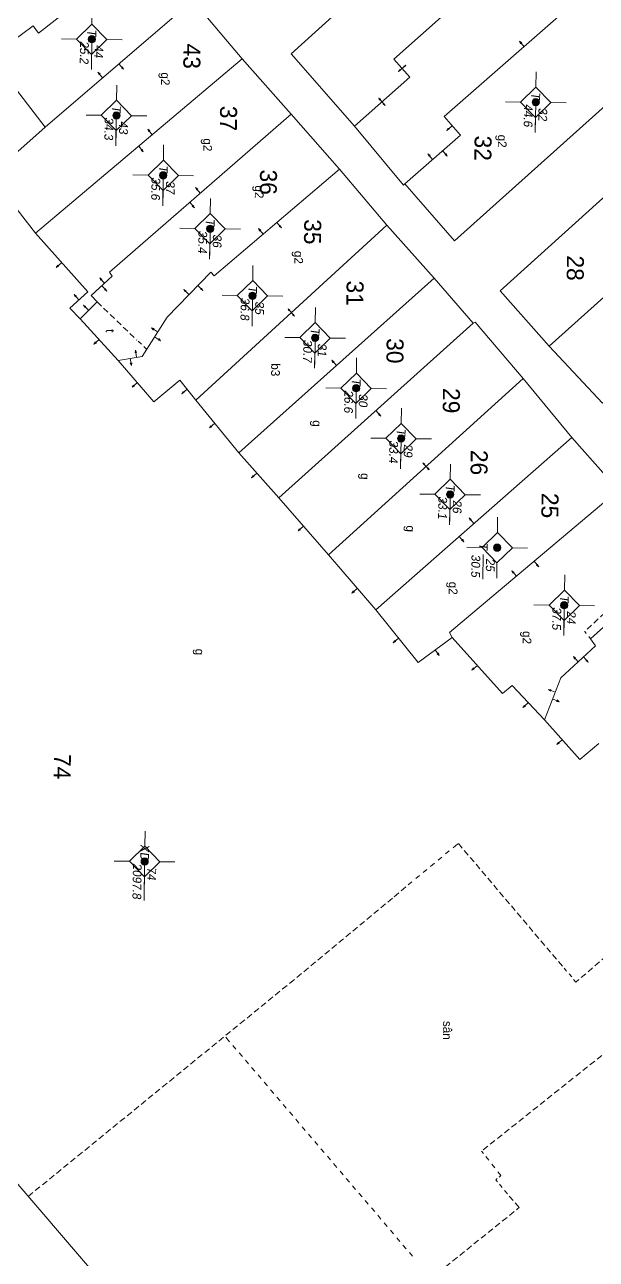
# Model space of a CAD drawing. Extents: x 601689 to 602595, y 1189742 to 1190763.
# Drawn here: x 602397.1 to 602420.6, y 1190238.5 to 1190289.4 of the extents above; entities that cross this region are included whole.
import ezdxf
from ezdxf.enums import TextEntityAlignment as Align

# ---------------------------------------------------------------- set-up
doc = ezdxf.new("R2010")
doc.units = 0
doc.header["$MEASUREMENT"] = 0
doc.linetypes.add('HIDDEN', pattern=[0.375, 0.25, -0.125])
for name, color, linetype in [('10', 250, 'Continuous'), ('11', 7, 'Continuous'), ('13', 7, 'Continuous'), ('14', 7, 'Continuous'), ('15', 7, 'Continuous'), ('16', 7, 'Continuous'), ('53', 7, 'Continuous')]:
    doc.layers.add(name, color=color, linetype=linetype)
doc.layers.get('0').off()
doc.styles.add('TXT', font='vnshx.shx')

# ---------------------------------------------------------------- blocks, each defined once
blk = doc.blocks.new('BDONG')
at = {"color": 7, "linetype": 'Continuous', "lineweight": 0}
for p, q in [((0, 0), (0, -1.508)), ((0, 0), (2.759, 0)), ((0.342, 0), (0.342, -1.508)), ((0.797, 0), (0.797, -1.508)), ((1.274, 0), (1.274, -1.508)), ((1.73, 0), (1.73, -1.508)), ((1.753, 0), (1.753, -1.508)), ((2.072, 0), (2.072, -1.508)), ((2.759, 0), (2.759, -1.508)), ((0, -0.308), (1.73, -0.308)), ((1.753, -0.308), (2.759, -0.308)), ((0, -0.458), (1.73, -0.458)), ((1.753, -0.458), (2.759, -0.458)), ((0, -0.608), (1.73, -0.608)), ((1.753, -0.608), (2.759, -0.608)), ((0, -0.758), (1.73, -0.758)), ((1.753, -0.758), (2.759, -0.758)), ((0, -0.908), (1.73, -0.908)), ((1.753, -0.908), (2.759, -0.908)), ((0, -1.058), (1.73, -1.058)), ((1.753, -1.058), (2.759, -1.058)), ((0, -1.208), (1.73, -1.208)), ((1.753, -1.208), (2.759, -1.208)), ((0, -1.358), (1.73, -1.358)), ((1.753, -1.358), (2.759, -1.358)), ((0, -1.508), (1.73, -1.508)), ((1.753, -1.508), (2.759, -1.508))]:
    blk.add_line(p, q, dxfattribs=at)
at = {"color": 7, "linetype": 'Continuous', "lineweight": 0, "style": 'TXT'}
blk.add_text('B%%182ng c%%184c th%%246a bi%%213n %%174%%233ng ', height=0.049998, rotation=360, dxfattribs=at).set_placement((0.008, 0.046))
for s, height, p in [('(D%%239ng cho ch%%216nh l%%253 bi%%213n %%174%%233ng)', 0.054, (1.743, 0.05)), ('s%%232 TT', 0.05, (0.21, -0.099)), ('s%%232 hi%%214u', 0.049998, (0.639, -0.104)), ('s%%232 hi%%214u th%%246a', 0.049998, (1.135, -0.103)), ('s%%232 hi%%214u th%%246a', 0.049998, (1.612, -0.107)), ('s%%232 TT', 0.05, (1.936, -0.114)), ('s%%232 hi%%214u th%%246a b%%225', 0.049998, (2.559, -0.108)), ('g%%232c c%%241a th%%246a', 0.049998, (1.137, -0.187)), ('Th%%246a b%%225', 0.049998, (1.956, -0.203)), ('(ch%%216 %%174%%184nh s%%232 m%%233t l%%199n)', 0.049998, (2.638, -0.204)), ('Th%%246a th%%170m', 0.049998, (0.227, -0.214)), ('Th%%246a th%%170m', 0.049998, (0.63, -0.213)), ('l%%169n c%%203n', 0.049998, (1.56, -0.224)), ('m%%237i th%%170m', 0.049998, (1.101, -0.282))]:
    blk.add_text(s, height=height, rotation=360, dxfattribs=at).set_placement(p, align=Align.CENTER)
blk = doc.blocks.new('BANG')
at = {"color": 7, "linetype": 'Continuous', "lineweight": 0, "xscale": 9.999585560760034, "yscale": 9.999585560760034, "rotation": 359.9999199552673}
blk.add_blockref('BDONG', (0, 0), dxfattribs=at)
blk = doc.blocks.new('Q')
at = {"color": 7, "linetype": 'Continuous', "lineweight": 0, "style": 'TXT'}
for s, height, p in [('%%167o v%%207 th%%184ng 10 n%%168m 2001 %%174%%213n th%%184ng 5 n%%168m 2002', 0.5, (0, 5.4)), ('Ki%%211m tra th%%184ng      n%%168m', 0.5, (21, 5.4)), ('C%%172 quan %%174o v%%207: X%%221 nghi%%214p PTCN Tr%%190c %%174%%222a - B%%182n %%174%%229 ', 0.5, (0, 4.4)), ('C%%172 quan ki%%211m tra: C%%171ng ty XNK v%%181 t%%173 v%%202n d%%222ch v%%244 %%167o %%174%%185c B%%182n %%174%%229', 0.499998, (21, 4.4))]:
    blk.add_text(s, height=height, dxfattribs=at).set_placement(p)
blk = doc.blocks.new('NH3R')
at = {"layer": '16', "color": 7, "linetype": 'Continuous', "lineweight": 0}
for p, q in [((0, 0), (0.297, -0.005)), ((0.297, -0.005), (0.186, 0.031)), ((0.297, -0.005), (0.189, -0.033))]:
    blk.add_line(p, q, dxfattribs=at)
blk = doc.blocks.new('NH3')
at = {"layer": '16', "color": 7, "linetype": 'Continuous', "lineweight": 0}
for p, q in [((-0.199, -0.002), (-0.113, 0.021)), ((0.197, -0.012), (0.107, 0.015)), ((-0.199, -0.002), (0.197, -0.012)), ((-0.199, -0.002), (-0.116, -0.035)), ((0.197, -0.012), (0.104, -0.027))]:
    blk.add_line(p, q, dxfattribs=at)
blk = doc.blocks.new('*M3304330433043304')
at = {"layer": '13', "color": 3, "linetype": 'Continuous', "lineweight": 0}
blk.add_line((602570.595, 1190084.287), (602571.615, 1190084.287), dxfattribs=at)
at = {"layer": '13', "color": 3, "linetype": 'Continuous', "lineweight": 0, "style": 'TXT', "oblique": 7.6055}
for s, p in [('24', (602570.745, 1190084.587)), ('37.5', (602570.595, 1190083.987))]:
    blk.add_text(s, height=0.36, dxfattribs=at).set_placement(p, align=Align.MIDDLE_LEFT)
blk.add_text('T', height=0.36, dxfattribs=at).set_placement((602570.398, 1190084.287), align=Align.MIDDLE_RIGHT)
blk = doc.blocks.new('*M3306330633063306')
at = {"layer": '13', "color": 3, "linetype": 'Continuous', "lineweight": 0}
blk.add_line((602549.909, 1190082.812), (602550.929, 1190082.812), dxfattribs=at)
at = {"layer": '13', "color": 3, "linetype": 'Continuous', "lineweight": 0, "style": 'TXT', "oblique": 7.6055}
for s, p in [('32', (602550.059, 1190083.112)), ('44.6', (602549.909, 1190082.512))]:
    blk.add_text(s, height=0.36, dxfattribs=at).set_placement(p, align=Align.MIDDLE_LEFT)
blk.add_text('T', height=0.36, dxfattribs=at).set_placement((602549.712, 1190082.812), align=Align.MIDDLE_RIGHT)
blk = doc.blocks.new('*M3307330733073307')
at = {"layer": '13', "color": 3, "linetype": 'Continuous', "lineweight": 0}
blk.add_line((602568.265, 1190081.491), (602569.285, 1190081.491), dxfattribs=at)
at = {"layer": '13', "color": 3, "linetype": 'Continuous', "lineweight": 0, "style": 'TXT', "oblique": 7.6055}
for s, p in [('25', (602568.415, 1190081.791)), ('30.5', (602568.265, 1190081.191))]:
    blk.add_text(s, height=0.36, dxfattribs=at).set_placement(p, align=Align.MIDDLE_LEFT)
blk.add_text('T', height=0.36, dxfattribs=at).set_placement((602568.068, 1190081.491), align=Align.MIDDLE_RIGHT)
blk = doc.blocks.new('*M3310331033103310')
at = {"layer": '13', "color": 3, "linetype": 'Continuous', "lineweight": 0}
blk.add_line((602566.103, 1190079.52), (602567.123, 1190079.52), dxfattribs=at)
at = {"layer": '13', "color": 3, "linetype": 'Continuous', "lineweight": 0, "style": 'TXT', "oblique": 7.6055}
blk.add_text('T', height=0.36, dxfattribs=at).set_placement((602565.906, 1190079.52), align=Align.MIDDLE_RIGHT)
for s, p in [('26', (602566.253, 1190079.82)), ('33.1', (602566.103, 1190079.22))]:
    blk.add_text(s, height=0.36, dxfattribs=at).set_placement(p, align=Align.MIDDLE_LEFT)
blk = doc.blocks.new('*M3312331233123312')
at = {"layer": '13', "color": 3, "linetype": 'Continuous', "lineweight": 0}
blk.add_line((602563.831, 1190077.467), (602564.851, 1190077.467), dxfattribs=at)
at = {"layer": '13', "color": 3, "linetype": 'Continuous', "lineweight": 0, "style": 'TXT', "oblique": 7.6055}
blk.add_text('T', height=0.36, dxfattribs=at).set_placement((602563.634, 1190077.467), align=Align.MIDDLE_RIGHT)
for s, p in [('29', (602563.981, 1190077.767)), ('33.4', (602563.831, 1190077.167))]:
    blk.add_text(s, height=0.36, dxfattribs=at).set_placement(p, align=Align.MIDDLE_LEFT)
blk = doc.blocks.new('*M3313331333133313')
at = {"layer": '13', "color": 3, "linetype": 'Continuous', "lineweight": 0}
blk.add_line((602561.789, 1190075.586), (602562.809, 1190075.586), dxfattribs=at)
at = {"layer": '13', "color": 3, "linetype": 'Continuous', "lineweight": 0, "style": 'TXT', "oblique": 7.6055}
blk.add_text('T', height=0.36, dxfattribs=at).set_placement((602561.592, 1190075.586), align=Align.MIDDLE_RIGHT)
for s, p in [('30', (602561.939, 1190075.886)), ('26.6', (602561.789, 1190075.286))]:
    blk.add_text(s, height=0.36, dxfattribs=at).set_placement(p, align=Align.MIDDLE_LEFT)
blk = doc.blocks.new('*M3317331733173317')
at = {"layer": '13', "color": 3, "linetype": 'Continuous', "lineweight": 0}
blk.add_line((602559.737, 1190073.865), (602560.757, 1190073.865), dxfattribs=at)
at = {"layer": '13', "color": 3, "linetype": 'Continuous', "lineweight": 0, "style": 'TXT', "oblique": 7.6055}
for s, p in [('31', (602559.887, 1190074.165)), ('30.7', (602559.737, 1190073.565))]:
    blk.add_text(s, height=0.36, dxfattribs=at).set_placement(p, align=Align.MIDDLE_LEFT)
blk.add_text('T', height=0.36, dxfattribs=at).set_placement((602559.54, 1190073.865), align=Align.MIDDLE_RIGHT)
blk = doc.blocks.new('*M3320332033203320')
at = {"layer": '13', "color": 3, "linetype": 'Continuous', "lineweight": 0}
blk.add_line((602558.042, 1190071.263), (602559.062, 1190071.263), dxfattribs=at)
at = {"layer": '13', "color": 3, "linetype": 'Continuous', "lineweight": 0, "style": 'TXT', "oblique": 7.6055}
for s, p in [('35', (602558.192, 1190071.563)), ('36.8', (602558.042, 1190070.963))]:
    blk.add_text(s, height=0.36, dxfattribs=at).set_placement(p, align=Align.MIDDLE_LEFT)
blk.add_text('T', height=0.36, dxfattribs=at).set_placement((602557.845, 1190071.263), align=Align.MIDDLE_RIGHT)
blk = doc.blocks.new('*M3321332133213321')
at = {"layer": '13', "color": 3, "linetype": 'Continuous', "lineweight": 0}
blk.add_line((602555.31, 1190069.477), (602556.33, 1190069.477), dxfattribs=at)
at = {"layer": '13', "color": 3, "linetype": 'Continuous', "lineweight": 0, "style": 'TXT', "oblique": 7.6055}
blk.add_text('T', height=0.36, dxfattribs=at).set_placement((602555.113, 1190069.477), align=Align.MIDDLE_RIGHT)
for s, p in [('36', (602555.46, 1190069.777)), ('35.4', (602555.31, 1190069.177))]:
    blk.add_text(s, height=0.36, dxfattribs=at).set_placement(p, align=Align.MIDDLE_LEFT)
blk = doc.blocks.new('*M3325332533253325')
at = {"layer": '13', "color": 3, "linetype": 'Continuous', "lineweight": 0}
blk.add_line((602553.141, 1190067.514), (602554.161, 1190067.514), dxfattribs=at)
at = {"layer": '13', "color": 3, "linetype": 'Continuous', "lineweight": 0, "style": 'TXT', "oblique": 7.6055}
for s, p in [('37', (602553.291, 1190067.814)), ('35.6', (602553.141, 1190067.214))]:
    blk.add_text(s, height=0.36, dxfattribs=at).set_placement(p, align=Align.MIDDLE_LEFT)
blk.add_text('T', height=0.36, dxfattribs=at).set_placement((602552.944, 1190067.514), align=Align.MIDDLE_RIGHT)
blk = doc.blocks.new('*M3327332733273327')
at = {"layer": '13', "color": 3, "linetype": 'Continuous', "lineweight": 0}
blk.add_line((602581.391, 1190067.159), (602582.921, 1190067.159), dxfattribs=at)
at = {"layer": '13', "color": 3, "linetype": 'Continuous', "lineweight": 0, "style": 'TXT', "oblique": 7.6055}
for s, p in [('74', (602581.541, 1190067.459)), ('2097.8', (602581.391, 1190066.859))]:
    blk.add_text(s, height=0.36, dxfattribs=at).set_placement(p, align=Align.MIDDLE_LEFT)
blk.add_text('XD', height=0.36, dxfattribs=at).set_placement((602581.272, 1190067.159), align=Align.MIDDLE_RIGHT)
blk = doc.blocks.new('*M3329332933293329')
at = {"layer": '13', "color": 3, "linetype": 'Continuous', "lineweight": 0}
blk.add_line((602550.704, 1190065.548), (602551.724, 1190065.548), dxfattribs=at)
at = {"layer": '13', "color": 3, "linetype": 'Continuous', "lineweight": 0, "style": 'TXT', "oblique": 7.6055}
for s, p in [('43', (602550.854, 1190065.848)), ('34.3', (602550.704, 1190065.248))]:
    blk.add_text(s, height=0.36, dxfattribs=at).set_placement(p, align=Align.MIDDLE_LEFT)
blk.add_text('T', height=0.36, dxfattribs=at).set_placement((602550.507, 1190065.548), align=Align.MIDDLE_RIGHT)
blk = doc.blocks.new('*M3331333133313331')
at = {"layer": '13', "color": 3, "linetype": 'Continuous', "lineweight": 0}
blk.add_line((602547.582, 1190064.49), (602548.602, 1190064.49), dxfattribs=at)
at = {"layer": '13', "color": 3, "linetype": 'Continuous', "lineweight": 0, "style": 'TXT', "oblique": 7.6055}
for s, p in [('44', (602547.732, 1190064.79)), ('25.2', (602547.582, 1190064.19))]:
    blk.add_text(s, height=0.36, dxfattribs=at).set_placement(p, align=Align.MIDDLE_LEFT)
blk.add_text('T', height=0.36, dxfattribs=at).set_placement((602547.385, 1190064.49), align=Align.MIDDLE_RIGHT)
blk = doc.blocks.new('CENTRD')
at = {"layer": '11', "linetype": 'Continuous', "lineweight": 0}
h = blk.add_hatch(color=2, dxfattribs=at)
edge = h.paths.add_edge_path()
edge.add_arc((0, 0), 0.15, 0, 360)
at = {"layer": '11', "color": 2, "linetype": 'Continuous', "lineweight": 0}
for p, q in [((0, 1.25), (0, 0.625)), ((0, 0.625), (-0.625, 0)), ((0.625, 0), (0, 0.625)), ((-0.625, 0), (-1.25, 0)), ((-0.625, 0), (0, -0.625)), ((0, -0.625), (0.625, 0)), ((1.25, 0), (0.625, 0)), ((0, -0.625), (0, -1.25))]:
    blk.add_line(p, q, dxfattribs=at)
blk.add_circle((0, 0), 0.15, dxfattribs=at)

msp = doc.modelspace()

# ---------------------------------------------------------------- linework, layer by layer
at = {"layer": '10', "color": 7, "linetype": 'Continuous', "lineweight": 0}
for p, q in [((602404.006, 1190290.36), (602397.913, 1190285.143)), ((602404.006, 1190290.36), (602406.033, 1190287.951)), ((602406.033, 1190287.951), (602397.514, 1190280.778)), ((602406.033, 1190287.951), (602408.051, 1190285.674)), ((602431.631, 1190287.731), (602418.672, 1190276.128)), ((602408.051, 1190285.674), (602410.04, 1190283.407)), ((602410.04, 1190283.407), (602411.989, 1190281.109)), ((602404.13, 1190273.906), (602411.989, 1190281.109)), ((602411.989, 1190281.109), (602413.94, 1190278.923)), ((602413.94, 1190278.923), (602405.9, 1190271.732)), ((602413.94, 1190278.923), (602415.554, 1190277.07)), ((602400.932, 1190275.541), (602399.366, 1190277.252)), ((602407.545, 1190269.879), (602415.554, 1190277.07)), ((602417.613, 1190274.802), (602409.583, 1190267.542)), ((602417.613, 1190274.802), (602419.61, 1190272.374)), ((602404.13, 1190273.906), (602405.9, 1190271.732)), ((602411.532, 1190265.275), (602419.61, 1190272.374)), ((602419.61, 1190272.374), (602421.54, 1190270.198)), ((602405.9, 1190271.732), (602407.545, 1190269.879)), ((602407.545, 1190269.879), (602409.583, 1190267.542)), ((602409.583, 1190267.542), (602411.532, 1190265.275)), ((602413.698, 1190221.953), (602393.981, 1190244.895))]:
    msp.add_line(p, q, dxfattribs=at)
for points in [[(602410.655, 1190285.188), (602408.045, 1190288.154), (602419.255, 1190298.28), (602422.223, 1190301.061), (602424.452, 1190298.79)], [(602424.452, 1190298.79), (602422.892, 1190297.37), (602412.282, 1190287.946), (602412.943, 1190287.197), (602410.655, 1190285.188)], [(602402.256, 1190292.624), (602397.646, 1190289.016), (602397.421, 1190289.309), (602396.946, 1190288.956)], [(602420.93, 1190291.337), (602414.36, 1190285.577), (602415.02, 1190284.818), (602412.733, 1190282.809)], [(602431.631, 1190287.731), (602429.492, 1190289.98), (602416.662, 1190278.405), (602418.672, 1190276.128)], [(602396.946, 1190288.956), (602395.683, 1190288.034), (602397.913, 1190285.143)], [(602423.498, 1190288.272), (602414.78, 1190280.461), (602412.733, 1190282.809)], [(602408.051, 1190285.674), (602400.562, 1190279.176), (602400.679, 1190279.004), (602399.819, 1190278.206), (602400.055, 1190277.953), (602399.366, 1190277.252)], [(602397.913, 1190285.143), (602395.666, 1190283.153), (602397.514, 1190280.778)], [(602412.733, 1190282.809), (602412.682, 1190282.76), (602410.655, 1190285.188)], [(602410.04, 1190283.407), (602404.88, 1190279.027), (602404.742, 1190279.179), (602402.937, 1190277.323), (602401.915, 1190275.708), (602400.932, 1190275.541)], [(602397.514, 1190280.778), (602399.681, 1190278.358), (602398.931, 1190277.698), (602399.366, 1190277.252)], [(602415.554, 1190277.07), (602415.624, 1190277.11), (602417.613, 1190274.802)], [(602421.406, 1190274.27), (602420.869, 1190273.777), (602418.672, 1190276.128)], [(602400.932, 1190275.541), (602402.399, 1190273.841), (602403.472, 1190274.726), (602404.13, 1190273.906)], [(602421.54, 1190270.198), (602414.579, 1190264.343), (602414.677, 1190264.141)], [(602424.031, 1190267.364), (602420.376, 1190264.083), (602420.592, 1190263.79), (602419.154, 1190262.48), (602418.48, 1190260.74)], [(602411.532, 1190265.275), (602413.282, 1190263.11), (602414.677, 1190264.141)], [(602414.677, 1190264.141), (602416.755, 1190261.833), (602417.15, 1190262.158), (602418.48, 1190260.74)], [(602418.48, 1190260.74), (602419.948, 1190259.119), (602420.727, 1190259.769)]]:
    msp.add_lwpolyline(points, dxfattribs=at)
at = {"layer": '14', "color": 6, "linetype": 'HIDDEN', "lineweight": 0}
for p, q in [((602400.055, 1190277.953), (602401.693, 1190276.38)), ((602401.753, 1190276.329), (602401.881, 1190276.208)), ((602401.981, 1190276.117), (602402.099, 1190276.005)), ((602423.726, 1190267.708), (602420.15, 1190264.387)), ((602420.15, 1190264.387), (602420.209, 1190264.306)), ((602420.307, 1190264.175), (602420.376, 1190264.083)), ((602414.718, 1190255.481), (602414.94, 1190255.658)), ((602414.94, 1190255.658), (602419.231, 1190250.599)), ((602414.101, 1190254.969), (602414.263, 1190255.097)), ((602414.415, 1190255.225), (602414.566, 1190255.353)), ((602413.484, 1190254.468), (602413.635, 1190254.585)), ((602413.797, 1190254.713), (602413.949, 1190254.841)), ((602412.867, 1190253.956), (602413.019, 1190254.084)), ((602413.181, 1190254.212), (602413.333, 1190254.34)), ((602425.005, 1190254.469), (602419.783, 1190249.951)), ((602412.3, 1190253.464), (602412.867, 1190253.956)), ((602407.991, 1190249.903), (602412.3, 1190253.464)), ((602427.888, 1190252.54), (602415.897, 1190242.994)), ((602419.3, 1190250.528), (602419.398, 1190250.406)), ((602419.506, 1190250.285), (602419.606, 1190250.163)), ((602419.684, 1190250.062), (602419.783, 1190249.951)), ((602397.22, 1190241.13), (602407.991, 1190249.903)), ((602405.517, 1190247.496), (602405.321, 1190247.729)), ((602405.774, 1190247.193), (602405.646, 1190247.345)), ((602406.04, 1190246.889), (602405.912, 1190247.041)), ((602406.295, 1190246.586), (602406.168, 1190246.738)), ((602406.551, 1190246.282), (602406.423, 1190246.434)), ((602406.818, 1190245.978), (602406.69, 1190246.13)), ((602407.073, 1190245.675), (602406.945, 1190245.827)), ((602407.339, 1190245.372), (602407.201, 1190245.523)), ((602407.594, 1190245.068), (602407.467, 1190245.22)), ((602407.851, 1190244.764), (602407.722, 1190244.916)), ((602408.117, 1190244.46), (602407.989, 1190244.612)), ((602408.372, 1190244.147), (602408.244, 1190244.309)), ((602408.628, 1190243.844), (602408.5, 1190243.996)), ((602408.893, 1190243.54), (602408.766, 1190243.692)), ((602409.15, 1190243.236), (602409.022, 1190243.388)), ((602409.416, 1190242.932), (602409.278, 1190243.084)), ((602415.976, 1190242.893), (602415.897, 1190242.994)), ((602409.671, 1190242.63), (602409.543, 1190242.781)), ((602409.927, 1190242.326), (602409.799, 1190242.478)), ((602416.192, 1190242.62), (602416.074, 1190242.772)), ((602416.447, 1190242.306), (602416.319, 1190242.458)), ((602410.193, 1190242.022), (602410.066, 1190242.174)), ((602410.449, 1190241.718), (602410.321, 1190241.87)), ((602416.48, 1190241.806), (602416.541, 1190241.865)), ((602416.55, 1190241.725), (602416.48, 1190241.806)), ((602416.693, 1190241.993), (602416.565, 1190242.145)), ((602416.622, 1190241.924), (602416.693, 1190241.993)), ((602410.705, 1190241.415), (602410.577, 1190241.566)), ((602416.746, 1190241.492), (602416.628, 1190241.634)), ((602416.963, 1190241.23), (602416.845, 1190241.37)), ((602410.97, 1190241.112), (602410.843, 1190241.264)), ((602411.227, 1190240.808), (602411.098, 1190240.96)), ((602417.445, 1190240.673), (602417.022, 1190241.159)), ((602411.493, 1190240.504), (602411.355, 1190240.656)), ((602411.748, 1190240.2), (602411.62, 1190240.352)), ((602413.825, 1190237.762), (602417.374, 1190240.614)), ((602417.374, 1190240.614), (602417.445, 1190240.673)), ((602412.004, 1190239.888), (602411.876, 1190240.048)), ((602412.27, 1190239.584), (602412.141, 1190239.735)), ((602412.526, 1190239.28), (602412.398, 1190239.432)), ((602412.782, 1190238.976), (602412.654, 1190239.128)), ((602413.047, 1190238.672), (602412.919, 1190238.824))]:
    msp.add_line(p, q, dxfattribs=at)

# ---------------------------------------------------------------- block references
at = {"color": 7, "linetype": 'Continuous', "lineweight": 0}
for name, p, rotation in [('BANG', (602413.88, 1190273.853), 269.2144660607985), ('Q', (602409.021, 1190264.526), 269.1680420500809)]:
    msp.add_blockref(name, p, dxfattribs=dict(at, rotation=rotation))
at = {"layer": '11', "color": 2, "linetype": 'Continuous', "lineweight": 0, "rotation": 269.1680420500809}
for p in [(602399.838, 1190288.76), (602418.124, 1190286.168), (602400.851, 1190285.623), (602402.781, 1190283.158), (602404.712, 1190280.961), (602406.458, 1190278.203), (602409.036, 1190276.47), (602410.727, 1190274.394), (602412.578, 1190272.325), (602414.597, 1190270.023), (602416.537, 1190267.833), (602419.299, 1190265.462), (602402.016, 1190254.916)]:
    msp.add_blockref('CENTRD', p, dxfattribs=at)
at = {"layer": '13', "color": 3, "linetype": 'Continuous', "lineweight": 0, "rotation": 269.1680420500809}
for name, p in [('*M3331333133313331', (-578790.27, 1810052.359)), ('*M3306330633063306', (-578790.27, 1810052.359)), ('*M3329332933293329', (-578790.27, 1810052.359)), ('*M3325332533253325', (-578790.27, 1810052.359)), ('*M3321332133213321', (-578790.27, 1810052.359)), ('*M3320332033203320', (-578790.27, 1810052.359)), ('*M3317331733173317', (-578790.27, 1810052.359)), ('*M3313331333133313', (-578790.27, 1810052.359)), ('*M3312331233123312', (-578790.27, 1810052.359)), ('*M3310331033103310', (-578790.27, 1810052.359)), ('*M3307330733073307', (-578790.845, 1810052.152)), ('*M3304330433043304', (-578790.27, 1810052.359)), ('*M3327332733273327', (-578790.27, 1810052.359))]:
    msp.add_blockref(name, p, dxfattribs=at)
at = {"layer": '16', "color": 7, "linetype": 'Continuous', "lineweight": 0}
for name, p, rotation in [('NH3R', (602417.65, 1190288.453), 131.250861949725), ('NH3R', (602400.959, 1190287.751), 310.5707719439122), ('NH3R', (602400.282, 1190287.171), 130.5707719439122), ('NH3', (602411.799, 1190286.192), 311.2886409690771), ('NH3R', (602413.877, 1190283.814), 131.2886409690772), ('NH3R', (602414.291, 1190284.178), 311.2886409690771), ('NH3R', (602404.306, 1190282.425), 130.9485706984531), ('NH3R', (602403.872, 1190282.051), 310.9485706984531), ('NH3R', (602398.597, 1190279.563), 221.846139545569), ('NH3R', (602400.356, 1190278.709), 130.9485706984531), ('NH3', (602408.06, 1190277.513), 312.5064751498252), ('NH3R', (602402.548, 1190276.719), 147.6854444301252), ('NH3R', (602400.144, 1190276.402), 221.846139545569), ('NH3R', (602402.425, 1190276.51), 327.6854444301252), ('NH3R', (602401.684, 1190275.67), 99.62416089226899), ('NH3R', (602401.423, 1190275.624), 279.624160892269), ('NH3R', (602409.92, 1190275.327), 131.8083774880274), ('NH3R', (602401.72, 1190274.629), 221.846139545569), ('NH3R', (602403.766, 1190274.362), 221.846139545569), ('NH3R', (602411.544, 1190273.475), 311.921286680432), ('NH3R', (602404.907, 1190272.956), 221.846139545569), ('NH3R', (602406.639, 1190270.903), 221.846139545569), ('NH3R', (602408.559, 1190268.716), 221.846139545569), ('NH3R', (602415.571, 1190268.83), 131.3073420619507), ('NH3R', (602414.973, 1190268.297), 311.3073420619508), ('NH3R', (602410.774, 1190266.155), 221.846139545569), ('NH3R', (602412.476, 1190264.112), 221.846139545569), ('NH3R', (602417.82, 1190261.448), 223.1671522465878), ('NH3R', (602419.219, 1190259.929), 222.1765288692407)]:
    msp.add_blockref(name, p, dxfattribs=dict(at, rotation=rotation))
for name, p, xscale, yscale, rotation in [('NH3', (602412.618, 1190287.572), 1.000001467590809, 1.000001467590809, 41.3742136698207), ('NH3R', (602402.329, 1190284.832), 0.9999983722262132, 0.9999983722262132, 130.0976813153239), ('NH3R', (602414.686, 1190285.202), 1.000001970824094, 1.000001970824094, 220.9863701040518), ('NH3R', (602401.773, 1190284.36), 0.9999983722262132, 0.9999983722262132, 310.0976813153239), ('NH3R', (602406.894, 1190280.739), 0.9999981350774522, 0.9999981350774522, 130.3248022655653), ('NH3R', (602407.46, 1190281.222), 0.999998135077452, 0.999998135077452, 310.3248022655654), ('NH3R', (602400.255, 1190278.61), 1.000001463958727, 1.000001463958727, 312.836743305796), ('NH3R', (602403.84, 1190278.251), 1.00000221897661, 1.00000221897661, 135.7801573050487), ('NH3R', (602404.204, 1190278.626), 1.00000221897661, 1.00000221897661, 315.7801573050488), ('NH3R', (602399.306, 1190278.033), 1.000001788601958, 1.000001788601958, 131.3738368001281), ('NH3R', (602399.71, 1190277.608), 1.000001543929631, 1.000001543929631, 135.4498991383826), ('NH3', (602413.603, 1190271.177), 0.9999984227069189, 0.9999984227069189, 132.1197044650939), ('NH3R', (602418.06, 1190267.275), 1.000002401122773, 1.000002401122773, 310.0600587878948), ('NH3R', (602417.331, 1190266.655), 1.000002401122773, 1.000002401122773, 130.0600587878948), ('NH3R', (602413.98, 1190263.631), 0.9999977503353704, 0.9999977503353704, 306.4843095080815), ('NH3R', (602419.873, 1190263.131), 1.000001881323073, 1.000001881323073, 132.3367940120683), ('NH3R', (602420.086, 1190263.338), 1.000001881323073, 1.000001881323073, 312.3367940120683), ('NH3R', (602415.72, 1190262.987), 0.9999982402130844, 0.9999982402130844, 221.9969920488362), ('NH3R', (602418.926, 1190261.883), 0.9999984247343868, 0.9999984247343868, 158.8423291263384), ('NH3R', (602418.822, 1190261.605), 0.9999984247343864, 0.9999984247343864, 338.8423291263385)]:
    msp.add_blockref(name, p, dxfattribs=dict(at, xscale=xscale, yscale=yscale, rotation=rotation))

# ---------------------------------------------------------------- texts
at = {"layer": '15', "color": 7, "linetype": 'Continuous', "lineweight": 0, "style": 'TXT'}
for s, p in [('g2', (602402.874, 1190287.395)), ('g2', (602404.617, 1190284.681)), ('g2', (602416.751, 1190284.834)), ('g2', (602406.741, 1190282.742)), ('g2', (602408.364, 1190280.049)), ('t', (602400.6, 1190276.825)), ('b3', (602407.411, 1190275.422)), ('g', (602409.119, 1190273.078)), ('g', (602411.099, 1190270.901)), ('g', (602412.97, 1190268.746)), ('g2', (602414.728, 1190266.431)), ('g2', (602417.77, 1190264.4)), ('g', (602404.289, 1190263.674)), ('s%%169n', (602414.49, 1190248.353))]:
    msp.add_text(s, height=0.36, rotation=269.2144, dxfattribs=at).set_placement(p, align=Align.MIDDLE_LEFT)
at = {"layer": '53', "color": 200, "linetype": 'Continuous', "lineweight": 0, "style": 'TXT'}
for s, p in [('43', (602403.971, 1190288.58)), ('37', (602405.476, 1190286.019)), ('32', (602415.96, 1190284.795)), ('36', (602407.12, 1190283.396)), ('35', (602408.942, 1190281.352)), ('28', (602419.763, 1190279.862)), ('31', (602410.688, 1190278.827)), ('30', (602412.336, 1190276.455)), ('29', (602414.657, 1190274.403)), ('26', (602415.802, 1190271.857)), ('25', (602418.719, 1190270.086)), ('74', (602398.63, 1190259.342))]:
    msp.add_text(s, height=0.7, rotation=269.2144, dxfattribs=at).set_placement(p, align=Align.MIDDLE_LEFT)

doc.saveas('drawing.dxf')
